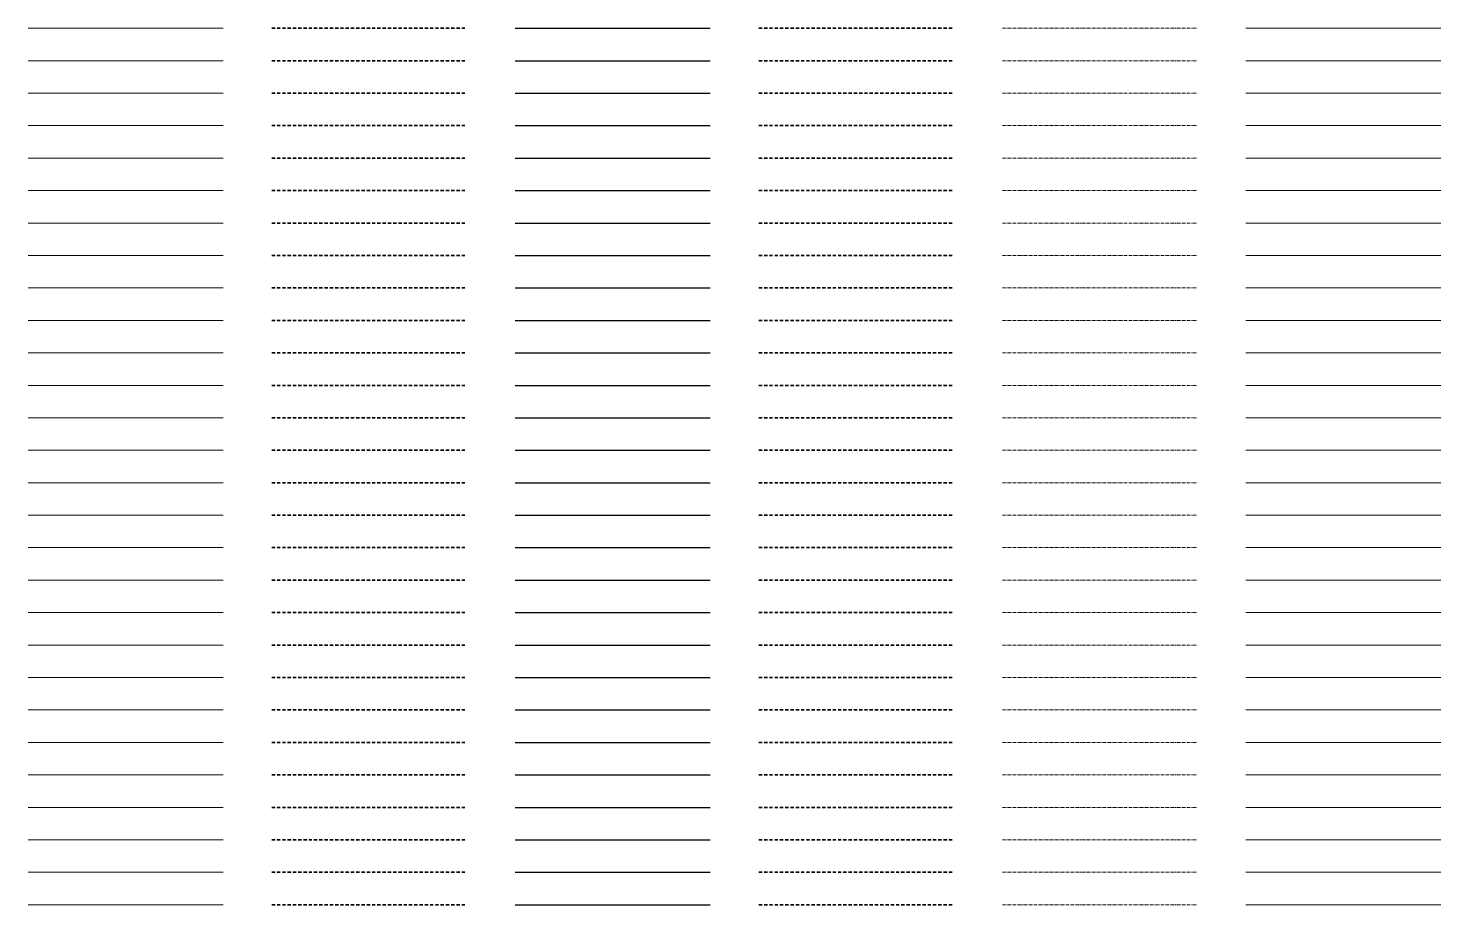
# Model space of a CAD drawing. Header units: metres. Extents: x -170 to 2070, y -13 to 17840.
# Drawn here: x 150 to 1020, y 17300 to 17840 of the extents above; entities that cross this region are included whole.
import ezdxf
from ezdxf.lldxf.tags import DXFTag

# ---------------------------------------------------------------- set-up
doc = ezdxf.new("R2010")
doc.units = ezdxf.units.M
doc.linetypes.add('KL-SO', pattern=[3.25, 2, -1.25])
doc.linetypes.add('KL-VERLATEN-SO', pattern=[3.25, 2, -0.5, 0.25, -0.5])
for name, color, linetype, lineweight in [('B-OI-KL-ET_OV_DISTRIBUTIE_230 V_4x10Cu as10-G', 14, 'Continuous', 18), ('B-OI-KL-ET_OV_DISTRIBUTIE_230 V_4x10Cu as10-RESERVE-G', 14, 'KL-RESERVE-SO', 18), ('B-OI-KL-ET_OV_DISTRIBUTIE_230 V_4x10Cu as10-VERLATEN-G', 14, 'KL-VERLATEN-SO', 18), ('B-OI-KL-ET_OV_DISTRIBUTIE_230 V_4x150Al 4x6Cu as50Cu-G', 14, 'Continuous', 18), ('B-OI-KL-ET_OV_DISTRIBUTIE_230 V_4x150Al 4x6Cu as50Cu-RESERVE-G', 14, 'KL-RESERVE-SO', 18), ('B-OI-KL-ET_OV_DISTRIBUTIE_230 V_4x150Al 4x6Cu as50Cu-VERLATEN-G', 14, 'KL-VERLATEN-SO', 18), ('B-OI-KL-ET_OV_DISTRIBUTIE_230 V_4x150Al as50Cu-G', 14, 'Continuous', 18), ('B-OI-KL-ET_OV_DISTRIBUTIE_230 V_4x150Al as50Cu-RESERVE-G', 14, 'KL-RESERVE-SO', 18), ('B-OI-KL-ET_OV_DISTRIBUTIE_230 V_4x150Al as50Cu-VERLATEN-G', 14, 'KL-VERLATEN-SO', 18), ('B-OI-KL-ET_OV_DISTRIBUTIE_230 V_4x16Cu as16-G', 14, 'Continuous', 18), ('B-OI-KL-ET_OV_DISTRIBUTIE_230 V_4x16Cu as16-RESERVE-G', 14, 'KL-RESERVE-SO', 18), ('B-OI-KL-ET_OV_DISTRIBUTIE_230 V_4x16Cu as16-VERLATEN-G', 14, 'KL-VERLATEN-SO', 18), ('B-OI-KL-ET_OV_DISTRIBUTIE_230 V_4x2.5Cu as2.5-G', 14, 'Continuous', 18), ('B-OI-KL-ET_OV_DISTRIBUTIE_230 V_4x2.5Cu as2.5-RESERVE-G', 14, 'KL-RESERVE-SO', 18), ('B-OI-KL-ET_OV_DISTRIBUTIE_230 V_4x2.5Cu as2.5-VERLATEN-G', 14, 'KL-VERLATEN-SO', 18), ('B-OI-KL-ET_OV_DISTRIBUTIE_230 V_4x50Al 4x2.5Cu as25Cu-G', 14, 'Continuous', 18), ('B-OI-KL-ET_OV_DISTRIBUTIE_230 V_4x50Al 4x2.5Cu as25Cu-RESERVE-G', 14, 'KL-RESERVE-SO', 18), ('B-OI-KL-ET_OV_DISTRIBUTIE_230 V_4x50Al 4x2.5Cu as25Cu-VERLATEN-G', 14, 'KL-VERLATEN-SO', 18), ('B-OI-KL-ET_OV_DISTRIBUTIE_230 V_4x6Cu as6-G', 14, 'Continuous', 18), ('B-OI-KL-ET_OV_DISTRIBUTIE_230 V_4x6Cu as6-RESERVE-G', 14, 'KL-RESERVE-SO', 18), ('B-OI-KL-ET_OV_DISTRIBUTIE_230 V_4x6Cu as6-VERLATEN-G', 14, 'KL-VERLATEN-SO', 18), ('B-OI-KL-ET_OV_DISTRIBUTIE_230 V_4x95Al 4x6Cu as35Cu-G', 14, 'Continuous', 18), ('B-OI-KL-ET_OV_DISTRIBUTIE_230 V_4x95Al 4x6Cu as35Cu-RESERVE-G', 14, 'KL-RESERVE-SO', 18), ('B-OI-KL-ET_OV_DISTRIBUTIE_230 V_4x95Al 4x6Cu as35Cu-VERLATEN-G', 14, 'KL-VERLATEN-SO', 18), ('B-OI-KL-ET_OV_DISTRIBUTIE_230 V_5x10Cu-G', 14, 'Continuous', 18), ('B-OI-KL-ET_OV_DISTRIBUTIE_230 V_5x10Cu-RESERVE-G', 14, 'KL-RESERVE-SO', 18), ('B-OI-KL-ET_OV_DISTRIBUTIE_230 V_5x10Cu-VERLATEN-G', 14, 'KL-VERLATEN-SO', 18), ('B-OI-KL-ET_OV_DISTRIBUTIE_230 V_5x16Cu-G', 14, 'Continuous', 18), ('B-OI-KL-ET_OV_DISTRIBUTIE_230 V_5x16Cu-RESERVE-G', 14, 'KL-RESERVE-SO', 18), ('B-OI-KL-ET_OV_DISTRIBUTIE_230 V_5x16Cu-VERLATEN-G', 14, 'KL-VERLATEN-SO', 18), ('B-OI-KL-ET_OV_DISTRIBUTIE_230 V_OVERIG-G', 14, 'Continuous', 18), ('B-OI-KL-ET_OV_DISTRIBUTIE_230 V_OVERIG-RESERVE-G', 14, 'KL-RESERVE-SO', 18), ('B-OI-KL-ET_OV_DISTRIBUTIE_230 V_OVERIG-VERLATEN-G', 14, 'KL-VERLATEN-SO', 18), ('B-OI-KL-ET_OV_DISTRIBUTIE_400 V_2x2.5Cu as2.5-G', 14, 'Continuous', 18), ('B-OI-KL-ET_OV_DISTRIBUTIE_400 V_2x2.5Cu as2.5-RESERVE-G', 14, 'KL-RESERVE-SO', 18), ('B-OI-KL-ET_OV_DISTRIBUTIE_400 V_2x2.5Cu as2.5-VERLATEN-G', 14, 'KL-VERLATEN-SO', 18), ('B-OI-KL-ET_OV_DISTRIBUTIE_400 V_3x10Cu as10-G', 14, 'Continuous', 18), ('B-OI-KL-ET_OV_DISTRIBUTIE_400 V_3x10Cu as10-RESERVE-G', 14, 'KL-RESERVE-SO', 18), ('B-OI-KL-ET_OV_DISTRIBUTIE_400 V_3x10Cu as10-VERLATEN-G', 14, 'KL-VERLATEN-SO', 18), ('B-OI-KL-ET_OV_DISTRIBUTIE_400 V_3x2.5Cu as2.5-G', 14, 'Continuous', 18), ('B-OI-KL-ET_OV_DISTRIBUTIE_400 V_3x2.5Cu as2.5-RESERVE-G', 14, 'KL-RESERVE-SO', 18), ('B-OI-KL-ET_OV_DISTRIBUTIE_400 V_3x2.5Cu as2.5-VERLATEN-G', 14, 'KL-VERLATEN-SO', 18), ('B-OI-KL-ET_OV_DISTRIBUTIE_400 V_3x6Cu as6-G', 14, 'Continuous', 18), ('B-OI-KL-ET_OV_DISTRIBUTIE_400 V_3x6Cu as6-RESERVE-G', 14, 'KL-RESERVE-SO', 18), ('B-OI-KL-ET_OV_DISTRIBUTIE_400 V_3x6Cu as6-VERLATEN-G', 14, 'KL-VERLATEN-SO', 18), ('B-OI-KL-ET_OV_DISTRIBUTIE_400 V_4x10Cu as10-G', 14, 'Continuous', 18), ('B-OI-KL-ET_OV_DISTRIBUTIE_400 V_4x10Cu as10-RESERVE-G', 14, 'KL-RESERVE-SO', 18), ('B-OI-KL-ET_OV_DISTRIBUTIE_400 V_4x10Cu as10-VERLATEN-G', 14, 'KL-VERLATEN-SO', 18), ('B-OI-KL-ET_OV_DISTRIBUTIE_400 V_4x150Al 4x6Cu as50Cu-G', 14, 'Continuous', 18), ('B-OI-KL-ET_OV_DISTRIBUTIE_400 V_4x150Al 4x6Cu as50Cu-RESERVE-G', 14, 'KL-RESERVE-SO', 18), ('B-OI-KL-ET_OV_DISTRIBUTIE_400 V_4x150Al 4x6Cu as50Cu-VERLATEN-G', 14, 'KL-VERLATEN-SO', 18), ('B-OI-KL-ET_OV_DISTRIBUTIE_400 V_4x150Al as50Cu-G', 14, 'Continuous', 18), ('B-OI-KL-ET_OV_DISTRIBUTIE_400 V_4x150Al as50Cu-RESERVE-G', 14, 'KL-RESERVE-SO', 18), ('B-OI-KL-ET_OV_DISTRIBUTIE_400 V_4x150Al as50Cu-VERLATEN-G', 14, 'KL-VERLATEN-SO', 18), ('B-OI-KL-ET_OV_DISTRIBUTIE_400 V_4x16Cu as16-G', 14, 'Continuous', 18), ('B-OI-KL-ET_OV_DISTRIBUTIE_400 V_4x16Cu as16-RESERVE-G', 14, 'KL-RESERVE-SO', 18), ('B-OI-KL-ET_OV_DISTRIBUTIE_400 V_4x16Cu as16-VERLATEN-G', 14, 'KL-VERLATEN-SO', 18), ('B-OI-KL-ET_OV_DISTRIBUTIE_400 V_4x2.5Cu as2.5-G', 14, 'Continuous', 18), ('B-OI-KL-ET_OV_DISTRIBUTIE_400 V_4x2.5Cu as2.5-RESERVE-G', 14, 'KL-RESERVE-SO', 18), ('B-OI-KL-ET_OV_DISTRIBUTIE_400 V_4x2.5Cu as2.5-VERLATEN-G', 14, 'KL-VERLATEN-SO', 18), ('B-OI-KL-ET_OV_DISTRIBUTIE_400 V_4x50Al 4x2.5Cu as25Cu-G', 14, 'Continuous', 18), ('B-OI-KL-ET_OV_DISTRIBUTIE_400 V_4x50Al 4x2.5Cu as25Cu-RESERVE-G', 14, 'KL-RESERVE-SO', 18), ('B-OI-KL-ET_OV_DISTRIBUTIE_400 V_4x50Al 4x2.5Cu as25Cu-VERLATEN-G', 14, 'KL-VERLATEN-SO', 18), ('B-OI-KL-ET_OV_DISTRIBUTIE_400 V_4x6Cu as6-G', 14, 'Continuous', 18), ('B-OI-KL-ET_OV_DISTRIBUTIE_400 V_4x6Cu as6-RESERVE-G', 14, 'KL-RESERVE-SO', 18), ('B-OI-KL-ET_OV_DISTRIBUTIE_400 V_4x6Cu as6-VERLATEN-G', 14, 'KL-VERLATEN-SO', 18), ('B-OI-KL-ET_OV_DISTRIBUTIE_400 V_4x95Al 4x6Cu as35Cu-G', 14, 'Continuous', 18), ('B-OI-KL-ET_OV_DISTRIBUTIE_400 V_4x95Al 4x6Cu as35Cu-RESERVE-G', 14, 'KL-RESERVE-SO', 18), ('B-OI-KL-ET_OV_DISTRIBUTIE_400 V_4x95Al 4x6Cu as35Cu-VERLATEN-G', 14, 'KL-VERLATEN-SO', 18), ('B-OI-KL-ET_OV_DISTRIBUTIE_400 V_5x10Cu-G', 14, 'Continuous', 18), ('B-OI-KL-ET_OV_DISTRIBUTIE_400 V_5x10Cu-RESERVE-G', 14, 'KL-RESERVE-SO', 18), ('B-OI-KL-ET_OV_DISTRIBUTIE_400 V_5x10Cu-VERLATEN-G', 14, 'KL-VERLATEN-SO', 18), ('B-OI-KL-ET_OV_DISTRIBUTIE_400 V_5x16Cu-G', 14, 'Continuous', 18), ('B-OI-KL-ET_OV_DISTRIBUTIE_400 V_5x16Cu-RESERVE-G', 14, 'KL-RESERVE-SO', 18), ('B-OI-KL-ET_OV_DISTRIBUTIE_400 V_5x16Cu-VERLATEN-G', 14, 'KL-VERLATEN-SO', 18), ('B-OI-KL-ET_OV_DISTRIBUTIE_400 V_OVERIG-G', 14, 'Continuous', 18), ('B-OI-KL-ET_OV_DISTRIBUTIE_400 V_OVERIG-RESERVE-G', 14, 'KL-RESERVE-SO', 18), ('B-OI-KL-ET_OV_DISTRIBUTIE_400 V_OVERIG-VERLATEN-G', 14, 'KL-VERLATEN-SO', 18), ('B-OI-KL-KATHODISCHE BESCHERMING_GAS_HD-G', 40, 'Continuous', 18), ('B-OI-KL-KATHODISCHE BESCHERMING_GAS_HD-RESERVE-G', 40, 'KL-RESERVE-SO', 18), ('B-OI-KL-KATHODISCHE BESCHERMING_GAS_HD-VERLATEN-G', 40, 'KL-VERLATEN-SO', 18), ('B-OI-KL-KATHODISCHE BESCHERMING_GAS_LD-G', 40, 'Continuous', 18), ('B-OI-KL-KATHODISCHE BESCHERMING_GAS_LD-RESERVE-G', 40, 'KL-RESERVE-SO', 18), ('B-OI-KL-KATHODISCHE BESCHERMING_GAS_LD-VERLATEN-G', 40, 'KL-VERLATEN-SO', 18), ('N-OI-KL-ET_OV_DISTRIBUTIE_230 V_4x10Cu as10-G', 14, 'KL-SO', 35), ('N-OI-KL-ET_OV_DISTRIBUTIE_230 V_4x150Al 4x6Cu as50Cu-G', 14, 'KL-SO', 35), ('N-OI-KL-ET_OV_DISTRIBUTIE_230 V_4x150Al as50Cu-G', 14, 'KL-SO', 35), ('N-OI-KL-ET_OV_DISTRIBUTIE_230 V_4x16Cu as16-G', 14, 'KL-SO', 35), ('N-OI-KL-ET_OV_DISTRIBUTIE_230 V_4x2.5Cu as2.5-G', 14, 'KL-SO', 35), ('N-OI-KL-ET_OV_DISTRIBUTIE_230 V_4x50Al 4x2.5Cu as25Cu-G', 14, 'KL-SO', 35), ('N-OI-KL-ET_OV_DISTRIBUTIE_230 V_4x6Cu as6-G', 14, 'KL-SO', 35), ('N-OI-KL-ET_OV_DISTRIBUTIE_230 V_4x95Al 4x6Cu as35Cu-G', 14, 'KL-SO', 35), ('N-OI-KL-ET_OV_DISTRIBUTIE_230 V_5x10Cu-G', 14, 'KL-SO', 35), ('N-OI-KL-ET_OV_DISTRIBUTIE_230 V_5x16Cu-G', 14, 'KL-SO', 35), ('N-OI-KL-ET_OV_DISTRIBUTIE_230 V_OVERIG-G', 14, 'KL-SO', 35), ('N-OI-KL-ET_OV_DISTRIBUTIE_400 V_2x2.5Cu as2.5-G', 14, 'KL-SO', 35), ('N-OI-KL-ET_OV_DISTRIBUTIE_400 V_3x10Cu as10-G', 14, 'KL-SO', 35), ('N-OI-KL-ET_OV_DISTRIBUTIE_400 V_3x2.5Cu as2.5-G', 14, 'KL-SO', 35), ('N-OI-KL-ET_OV_DISTRIBUTIE_400 V_3x6Cu as6-G', 14, 'KL-SO', 35), ('N-OI-KL-ET_OV_DISTRIBUTIE_400 V_4x10Cu as10-G', 14, 'KL-SO', 35), ('N-OI-KL-ET_OV_DISTRIBUTIE_400 V_4x150Al 4x6Cu as50Cu-G', 14, 'KL-SO', 35), ('N-OI-KL-ET_OV_DISTRIBUTIE_400 V_4x150Al as50Cu-G', 14, 'KL-SO', 35), ('N-OI-KL-ET_OV_DISTRIBUTIE_400 V_4x16Cu as16-G', 14, 'KL-SO', 35), ('N-OI-KL-ET_OV_DISTRIBUTIE_400 V_4x2.5Cu as2.5-G', 14, 'KL-SO', 35), ('N-OI-KL-ET_OV_DISTRIBUTIE_400 V_4x50Al 4x2.5Cu as25Cu-G', 14, 'KL-SO', 35), ('N-OI-KL-ET_OV_DISTRIBUTIE_400 V_4x6Cu as6-G', 14, 'KL-SO', 35), ('N-OI-KL-ET_OV_DISTRIBUTIE_400 V_4x95Al 4x6Cu as35Cu-G', 14, 'KL-SO', 35), ('N-OI-KL-ET_OV_DISTRIBUTIE_400 V_5x10Cu-G', 14, 'KL-SO', 35), ('N-OI-KL-ET_OV_DISTRIBUTIE_400 V_5x16Cu-G', 14, 'KL-SO', 35), ('N-OI-KL-ET_OV_DISTRIBUTIE_400 V_OVERIG-G', 14, 'KL-SO', 35), ('N-OI-KL-KATHODISCHE BESCHERMING_GAS_HD-G', 40, 'KL-SO', 35), ('N-OI-KL-KATHODISCHE BESCHERMING_GAS_LD-G', 40, 'KL-SO', 35), ('R-OI-KL-ET_OV_DISTRIBUTIE_230 V_4x10Cu as10-G', 14, 'KL-SO', 35), ('R-OI-KL-ET_OV_DISTRIBUTIE_230 V_4x150Al 4x6Cu as50Cu-G', 14, 'KL-SO', 35), ('R-OI-KL-ET_OV_DISTRIBUTIE_230 V_4x150Al as50Cu-G', 14, 'KL-SO', 35), ('R-OI-KL-ET_OV_DISTRIBUTIE_230 V_4x16Cu as16-G', 14, 'KL-SO', 35), ('R-OI-KL-ET_OV_DISTRIBUTIE_230 V_4x2.5Cu as2.5-G', 14, 'KL-SO', 35), ('R-OI-KL-ET_OV_DISTRIBUTIE_230 V_4x50Al 4x2.5Cu as25Cu-G', 14, 'KL-SO', 35), ('R-OI-KL-ET_OV_DISTRIBUTIE_230 V_4x6Cu as6-G', 14, 'KL-SO', 35), ('R-OI-KL-ET_OV_DISTRIBUTIE_230 V_4x95Al 4x6Cu as35Cu-G', 14, 'KL-SO', 35), ('R-OI-KL-ET_OV_DISTRIBUTIE_230 V_5x10Cu-G', 14, 'KL-SO', 35), ('R-OI-KL-ET_OV_DISTRIBUTIE_230 V_5x16Cu-G', 14, 'KL-SO', 35), ('R-OI-KL-ET_OV_DISTRIBUTIE_230 V_OVERIG-G', 14, 'KL-SO', 35), ('R-OI-KL-ET_OV_DISTRIBUTIE_400 V_2x2.5Cu as2.5-G', 14, 'KL-SO', 35), ('R-OI-KL-ET_OV_DISTRIBUTIE_400 V_3x10Cu as10-G', 14, 'KL-SO', 35), ('R-OI-KL-ET_OV_DISTRIBUTIE_400 V_3x2.5Cu as2.5-G', 14, 'KL-SO', 35), ('R-OI-KL-ET_OV_DISTRIBUTIE_400 V_3x6Cu as6-G', 14, 'KL-SO', 35), ('R-OI-KL-ET_OV_DISTRIBUTIE_400 V_4x10Cu as10-G', 14, 'KL-SO', 35), ('R-OI-KL-ET_OV_DISTRIBUTIE_400 V_4x150Al 4x6Cu as50Cu-G', 14, 'KL-SO', 35), ('R-OI-KL-ET_OV_DISTRIBUTIE_400 V_4x150Al as50Cu-G', 14, 'KL-SO', 35), ('R-OI-KL-ET_OV_DISTRIBUTIE_400 V_4x16Cu as16-G', 14, 'KL-SO', 35), ('R-OI-KL-ET_OV_DISTRIBUTIE_400 V_4x2.5Cu as2.5-G', 14, 'KL-SO', 35), ('R-OI-KL-ET_OV_DISTRIBUTIE_400 V_4x50Al 4x2.5Cu as25Cu-G', 14, 'KL-SO', 35), ('R-OI-KL-ET_OV_DISTRIBUTIE_400 V_4x6Cu as6-G', 14, 'KL-SO', 35), ('R-OI-KL-ET_OV_DISTRIBUTIE_400 V_4x95Al 4x6Cu as35Cu-G', 14, 'KL-SO', 35), ('R-OI-KL-ET_OV_DISTRIBUTIE_400 V_5x10Cu-G', 14, 'KL-SO', 35), ('R-OI-KL-ET_OV_DISTRIBUTIE_400 V_5x16Cu-G', 14, 'KL-SO', 35), ('R-OI-KL-ET_OV_DISTRIBUTIE_400 V_OVERIG-G', 14, 'KL-SO', 35), ('R-OI-KL-KATHODISCHE BESCHERMING_GAS_HD-G', 40, 'KL-SO', 35), ('R-OI-KL-KATHODISCHE BESCHERMING_GAS_LD-G', 40, 'KL-SO', 35), ('V-OI-KL-ET_OV_DISTRIBUTIE_230 V_4x10Cu as10-G', 14, 'V-KL-SO', 25), ('V-OI-KL-ET_OV_DISTRIBUTIE_230 V_4x150Al 4x6Cu as50Cu-G', 14, 'V-KL-SO', 25), ('V-OI-KL-ET_OV_DISTRIBUTIE_230 V_4x150Al as50Cu-G', 14, 'V-KL-SO', 25), ('V-OI-KL-ET_OV_DISTRIBUTIE_230 V_4x16Cu as16-G', 14, 'V-KL-SO', 25), ('V-OI-KL-ET_OV_DISTRIBUTIE_230 V_4x2.5Cu as2.5-G', 14, 'V-KL-SO', 25), ('V-OI-KL-ET_OV_DISTRIBUTIE_230 V_4x50Al 4x2.5Cu as25Cu-G', 14, 'V-KL-SO', 25), ('V-OI-KL-ET_OV_DISTRIBUTIE_230 V_4x6Cu as6-G', 14, 'V-KL-SO', 25), ('V-OI-KL-ET_OV_DISTRIBUTIE_230 V_4x95Al 4x6Cu as35Cu-G', 14, 'V-KL-SO', 25), ('V-OI-KL-ET_OV_DISTRIBUTIE_230 V_5x10Cu-G', 14, 'V-KL-SO', 25), ('V-OI-KL-ET_OV_DISTRIBUTIE_230 V_5x16Cu-G', 14, 'V-KL-SO', 25), ('V-OI-KL-ET_OV_DISTRIBUTIE_230 V_OVERIG-G', 14, 'V-KL-SO', 25), ('V-OI-KL-ET_OV_DISTRIBUTIE_400 V_2x2.5Cu as2.5-G', 14, 'V-KL-SO', 25), ('V-OI-KL-ET_OV_DISTRIBUTIE_400 V_3x10Cu as10-G', 14, 'V-KL-SO', 25), ('V-OI-KL-ET_OV_DISTRIBUTIE_400 V_3x2.5Cu as2.5-G', 14, 'V-KL-SO', 25), ('V-OI-KL-ET_OV_DISTRIBUTIE_400 V_3x6Cu as6-G', 14, 'V-KL-SO', 25), ('V-OI-KL-ET_OV_DISTRIBUTIE_400 V_4x10Cu as10-G', 14, 'V-KL-SO', 25), ('V-OI-KL-ET_OV_DISTRIBUTIE_400 V_4x150Al 4x6Cu as50Cu-G', 14, 'V-KL-SO', 25), ('V-OI-KL-ET_OV_DISTRIBUTIE_400 V_4x150Al as50Cu-G', 14, 'V-KL-SO', 25), ('V-OI-KL-ET_OV_DISTRIBUTIE_400 V_4x16Cu as16-G', 14, 'V-KL-SO', 25), ('V-OI-KL-ET_OV_DISTRIBUTIE_400 V_4x2.5Cu as2.5-G', 14, 'V-KL-SO', 25), ('V-OI-KL-ET_OV_DISTRIBUTIE_400 V_4x50Al 4x2.5Cu as25Cu-G', 14, 'V-KL-SO', 25), ('V-OI-KL-ET_OV_DISTRIBUTIE_400 V_4x6Cu as6-G', 14, 'V-KL-SO', 25), ('V-OI-KL-ET_OV_DISTRIBUTIE_400 V_4x95Al 4x6Cu as35Cu-G', 14, 'V-KL-SO', 25), ('V-OI-KL-ET_OV_DISTRIBUTIE_400 V_5x10Cu-G', 14, 'V-KL-SO', 25), ('V-OI-KL-ET_OV_DISTRIBUTIE_400 V_5x16Cu-G', 14, 'V-KL-SO', 25), ('V-OI-KL-ET_OV_DISTRIBUTIE_400 V_OVERIG-G', 14, 'V-KL-SO', 25), ('V-OI-KL-KATHODISCHE BESCHERMING_GAS_HD-G', 40, 'V-KL-SO', 25), ('V-OI-KL-KATHODISCHE BESCHERMING_GAS_LD-G', 40, 'V-KL-SO', 25)]:
    doc.layers.add(name, color=color, linetype=linetype, lineweight=lineweight)
tags = doc.linetypes.add('KL-RESERVE-SO', pattern='A,7,-2,["RS",Standard,S=1,R=0,X=-1,Y=-0.5],-1.5', length=10.5).pattern_tags.tags
tags[6] = DXFTag(74, 10)
doc.linetypes.add('V-KL-SO', pattern='A,2,[24,nlcs.shx,S=0.75,R=0,X=0,Y=0],2', length=4)

msp = doc.modelspace()

# ---------------------------------------------------------------- linework, layer by layer
at = {"layer": 'B-OI-KL-ET_OV_DISTRIBUTIE_230 V_4x10Cu as10-G'}
msp.add_line((150, 17300), (270, 17300), dxfattribs=at)
at = {"layer": 'B-OI-KL-ET_OV_DISTRIBUTIE_230 V_4x10Cu as10-RESERVE-G'}
msp.add_line((900, 17300), (1020, 17300), dxfattribs=at)
at = {"layer": 'B-OI-KL-ET_OV_DISTRIBUTIE_230 V_4x10Cu as10-VERLATEN-G'}
msp.add_line((750, 17300), (870, 17300), dxfattribs=at)
at = {"layer": 'B-OI-KL-ET_OV_DISTRIBUTIE_230 V_4x150Al 4x6Cu as50Cu-G'}
msp.add_line((150, 17320), (270, 17320), dxfattribs=at)
at = {"layer": 'B-OI-KL-ET_OV_DISTRIBUTIE_230 V_4x150Al 4x6Cu as50Cu-RESERVE-G'}
msp.add_line((900, 17320), (1020, 17320), dxfattribs=at)
at = {"layer": 'B-OI-KL-ET_OV_DISTRIBUTIE_230 V_4x150Al 4x6Cu as50Cu-VERLATEN-G'}
msp.add_line((750, 17320), (870, 17320), dxfattribs=at)
at = {"layer": 'B-OI-KL-ET_OV_DISTRIBUTIE_230 V_4x150Al as50Cu-G'}
msp.add_line((150, 17340), (270, 17340), dxfattribs=at)
at = {"layer": 'B-OI-KL-ET_OV_DISTRIBUTIE_230 V_4x150Al as50Cu-RESERVE-G'}
msp.add_line((900, 17340), (1020, 17340), dxfattribs=at)
at = {"layer": 'B-OI-KL-ET_OV_DISTRIBUTIE_230 V_4x150Al as50Cu-VERLATEN-G'}
msp.add_line((750, 17340), (870, 17340), dxfattribs=at)
at = {"layer": 'B-OI-KL-ET_OV_DISTRIBUTIE_230 V_4x16Cu as16-G'}
msp.add_line((150, 17360), (270, 17360), dxfattribs=at)
at = {"layer": 'B-OI-KL-ET_OV_DISTRIBUTIE_230 V_4x16Cu as16-RESERVE-G'}
msp.add_line((900, 17360), (1020, 17360), dxfattribs=at)
at = {"layer": 'B-OI-KL-ET_OV_DISTRIBUTIE_230 V_4x16Cu as16-VERLATEN-G'}
msp.add_line((750, 17360), (870, 17360), dxfattribs=at)
at = {"layer": 'B-OI-KL-ET_OV_DISTRIBUTIE_230 V_4x2.5Cu as2.5-G'}
msp.add_line((150, 17380), (270, 17380), dxfattribs=at)
at = {"layer": 'B-OI-KL-ET_OV_DISTRIBUTIE_230 V_4x2.5Cu as2.5-RESERVE-G'}
msp.add_line((900, 17380), (1020, 17380), dxfattribs=at)
at = {"layer": 'B-OI-KL-ET_OV_DISTRIBUTIE_230 V_4x2.5Cu as2.5-VERLATEN-G'}
msp.add_line((750, 17380), (870, 17380), dxfattribs=at)
at = {"layer": 'B-OI-KL-ET_OV_DISTRIBUTIE_230 V_4x50Al 4x2.5Cu as25Cu-G'}
msp.add_line((150, 17400), (270, 17400), dxfattribs=at)
at = {"layer": 'B-OI-KL-ET_OV_DISTRIBUTIE_230 V_4x50Al 4x2.5Cu as25Cu-RESERVE-G'}
msp.add_line((900, 17400), (1020, 17400), dxfattribs=at)
at = {"layer": 'B-OI-KL-ET_OV_DISTRIBUTIE_230 V_4x50Al 4x2.5Cu as25Cu-VERLATEN-G'}
msp.add_line((750, 17400), (870, 17400), dxfattribs=at)
at = {"layer": 'B-OI-KL-ET_OV_DISTRIBUTIE_230 V_4x6Cu as6-G'}
msp.add_line((150, 17420), (270, 17420), dxfattribs=at)
at = {"layer": 'B-OI-KL-ET_OV_DISTRIBUTIE_230 V_4x6Cu as6-RESERVE-G'}
msp.add_line((900, 17420), (1020, 17420), dxfattribs=at)
at = {"layer": 'B-OI-KL-ET_OV_DISTRIBUTIE_230 V_4x6Cu as6-VERLATEN-G'}
msp.add_line((750, 17420), (870, 17420), dxfattribs=at)
at = {"layer": 'B-OI-KL-ET_OV_DISTRIBUTIE_230 V_4x95Al 4x6Cu as35Cu-G'}
msp.add_line((150, 17440), (270, 17440), dxfattribs=at)
at = {"layer": 'B-OI-KL-ET_OV_DISTRIBUTIE_230 V_4x95Al 4x6Cu as35Cu-RESERVE-G'}
msp.add_line((900, 17440), (1020, 17440), dxfattribs=at)
at = {"layer": 'B-OI-KL-ET_OV_DISTRIBUTIE_230 V_4x95Al 4x6Cu as35Cu-VERLATEN-G'}
msp.add_line((750, 17440), (870, 17440), dxfattribs=at)
at = {"layer": 'B-OI-KL-ET_OV_DISTRIBUTIE_230 V_5x10Cu-G'}
msp.add_line((150, 17460), (270, 17460), dxfattribs=at)
at = {"layer": 'B-OI-KL-ET_OV_DISTRIBUTIE_230 V_5x10Cu-RESERVE-G'}
msp.add_line((900, 17460), (1020, 17460), dxfattribs=at)
at = {"layer": 'B-OI-KL-ET_OV_DISTRIBUTIE_230 V_5x10Cu-VERLATEN-G'}
msp.add_line((750, 17460), (870, 17460), dxfattribs=at)
at = {"layer": 'B-OI-KL-ET_OV_DISTRIBUTIE_230 V_5x16Cu-G'}
msp.add_line((150, 17480), (270, 17480), dxfattribs=at)
at = {"layer": 'B-OI-KL-ET_OV_DISTRIBUTIE_230 V_5x16Cu-RESERVE-G'}
msp.add_line((900, 17480), (1020, 17480), dxfattribs=at)
at = {"layer": 'B-OI-KL-ET_OV_DISTRIBUTIE_230 V_5x16Cu-VERLATEN-G'}
msp.add_line((750, 17480), (870, 17480), dxfattribs=at)
at = {"layer": 'B-OI-KL-ET_OV_DISTRIBUTIE_230 V_OVERIG-G'}
msp.add_line((150, 17500), (270, 17500), dxfattribs=at)
at = {"layer": 'B-OI-KL-ET_OV_DISTRIBUTIE_230 V_OVERIG-RESERVE-G'}
msp.add_line((900, 17500), (1020, 17500), dxfattribs=at)
at = {"layer": 'B-OI-KL-ET_OV_DISTRIBUTIE_230 V_OVERIG-VERLATEN-G'}
msp.add_line((750, 17500), (870, 17500), dxfattribs=at)
at = {"layer": 'B-OI-KL-ET_OV_DISTRIBUTIE_400 V_2x2.5Cu as2.5-G'}
msp.add_line((150, 17520), (270, 17520), dxfattribs=at)
at = {"layer": 'B-OI-KL-ET_OV_DISTRIBUTIE_400 V_2x2.5Cu as2.5-RESERVE-G'}
msp.add_line((900, 17520), (1020, 17520), dxfattribs=at)
at = {"layer": 'B-OI-KL-ET_OV_DISTRIBUTIE_400 V_2x2.5Cu as2.5-VERLATEN-G'}
msp.add_line((750, 17520), (870, 17520), dxfattribs=at)
at = {"layer": 'B-OI-KL-ET_OV_DISTRIBUTIE_400 V_3x10Cu as10-G'}
msp.add_line((150, 17540), (270, 17540), dxfattribs=at)
at = {"layer": 'B-OI-KL-ET_OV_DISTRIBUTIE_400 V_3x10Cu as10-RESERVE-G'}
msp.add_line((900, 17540), (1020, 17540), dxfattribs=at)
at = {"layer": 'B-OI-KL-ET_OV_DISTRIBUTIE_400 V_3x10Cu as10-VERLATEN-G'}
msp.add_line((750, 17540), (870, 17540), dxfattribs=at)
at = {"layer": 'B-OI-KL-ET_OV_DISTRIBUTIE_400 V_3x2.5Cu as2.5-G'}
msp.add_line((150, 17560), (270, 17560), dxfattribs=at)
at = {"layer": 'B-OI-KL-ET_OV_DISTRIBUTIE_400 V_3x2.5Cu as2.5-RESERVE-G'}
msp.add_line((900, 17560), (1020, 17560), dxfattribs=at)
at = {"layer": 'B-OI-KL-ET_OV_DISTRIBUTIE_400 V_3x2.5Cu as2.5-VERLATEN-G'}
msp.add_line((750, 17560), (870, 17560), dxfattribs=at)
at = {"layer": 'B-OI-KL-ET_OV_DISTRIBUTIE_400 V_3x6Cu as6-G'}
msp.add_line((150, 17580), (270, 17580), dxfattribs=at)
at = {"layer": 'B-OI-KL-ET_OV_DISTRIBUTIE_400 V_3x6Cu as6-RESERVE-G'}
msp.add_line((900, 17580), (1020, 17580), dxfattribs=at)
at = {"layer": 'B-OI-KL-ET_OV_DISTRIBUTIE_400 V_3x6Cu as6-VERLATEN-G'}
msp.add_line((750, 17580), (870, 17580), dxfattribs=at)
at = {"layer": 'B-OI-KL-ET_OV_DISTRIBUTIE_400 V_4x10Cu as10-G'}
msp.add_line((150, 17600), (270, 17600), dxfattribs=at)
at = {"layer": 'B-OI-KL-ET_OV_DISTRIBUTIE_400 V_4x10Cu as10-RESERVE-G'}
msp.add_line((900, 17600), (1020, 17600), dxfattribs=at)
at = {"layer": 'B-OI-KL-ET_OV_DISTRIBUTIE_400 V_4x10Cu as10-VERLATEN-G'}
msp.add_line((750, 17600), (870, 17600), dxfattribs=at)
at = {"layer": 'B-OI-KL-ET_OV_DISTRIBUTIE_400 V_4x150Al 4x6Cu as50Cu-G'}
msp.add_line((150, 17620), (270, 17620), dxfattribs=at)
at = {"layer": 'B-OI-KL-ET_OV_DISTRIBUTIE_400 V_4x150Al 4x6Cu as50Cu-RESERVE-G'}
msp.add_line((900, 17620), (1020, 17620), dxfattribs=at)
at = {"layer": 'B-OI-KL-ET_OV_DISTRIBUTIE_400 V_4x150Al 4x6Cu as50Cu-VERLATEN-G'}
msp.add_line((750, 17620), (870, 17620), dxfattribs=at)
at = {"layer": 'B-OI-KL-ET_OV_DISTRIBUTIE_400 V_4x150Al as50Cu-G'}
msp.add_line((150, 17640), (270, 17640), dxfattribs=at)
at = {"layer": 'B-OI-KL-ET_OV_DISTRIBUTIE_400 V_4x150Al as50Cu-RESERVE-G'}
msp.add_line((900, 17640), (1020, 17640), dxfattribs=at)
at = {"layer": 'B-OI-KL-ET_OV_DISTRIBUTIE_400 V_4x150Al as50Cu-VERLATEN-G'}
msp.add_line((750, 17640), (870, 17640), dxfattribs=at)
at = {"layer": 'B-OI-KL-ET_OV_DISTRIBUTIE_400 V_4x16Cu as16-G'}
msp.add_line((150, 17660), (270, 17660), dxfattribs=at)
at = {"layer": 'B-OI-KL-ET_OV_DISTRIBUTIE_400 V_4x16Cu as16-RESERVE-G'}
msp.add_line((900, 17660), (1020, 17660), dxfattribs=at)
at = {"layer": 'B-OI-KL-ET_OV_DISTRIBUTIE_400 V_4x16Cu as16-VERLATEN-G'}
msp.add_line((750, 17660), (870, 17660), dxfattribs=at)
at = {"layer": 'B-OI-KL-ET_OV_DISTRIBUTIE_400 V_4x2.5Cu as2.5-G'}
msp.add_line((150, 17680), (270, 17680), dxfattribs=at)
at = {"layer": 'B-OI-KL-ET_OV_DISTRIBUTIE_400 V_4x2.5Cu as2.5-RESERVE-G'}
msp.add_line((900, 17680), (1020, 17680), dxfattribs=at)
at = {"layer": 'B-OI-KL-ET_OV_DISTRIBUTIE_400 V_4x2.5Cu as2.5-VERLATEN-G'}
msp.add_line((750, 17680), (870, 17680), dxfattribs=at)
at = {"layer": 'B-OI-KL-ET_OV_DISTRIBUTIE_400 V_4x50Al 4x2.5Cu as25Cu-G'}
msp.add_line((150, 17700), (270, 17700), dxfattribs=at)
at = {"layer": 'B-OI-KL-ET_OV_DISTRIBUTIE_400 V_4x50Al 4x2.5Cu as25Cu-RESERVE-G'}
msp.add_line((900, 17700), (1020, 17700), dxfattribs=at)
at = {"layer": 'B-OI-KL-ET_OV_DISTRIBUTIE_400 V_4x50Al 4x2.5Cu as25Cu-VERLATEN-G'}
msp.add_line((750, 17700), (870, 17700), dxfattribs=at)
at = {"layer": 'B-OI-KL-ET_OV_DISTRIBUTIE_400 V_4x6Cu as6-G'}
msp.add_line((150, 17720), (270, 17720), dxfattribs=at)
at = {"layer": 'B-OI-KL-ET_OV_DISTRIBUTIE_400 V_4x6Cu as6-RESERVE-G'}
msp.add_line((900, 17720), (1020, 17720), dxfattribs=at)
at = {"layer": 'B-OI-KL-ET_OV_DISTRIBUTIE_400 V_4x6Cu as6-VERLATEN-G'}
msp.add_line((750, 17720), (870, 17720), dxfattribs=at)
at = {"layer": 'B-OI-KL-ET_OV_DISTRIBUTIE_400 V_4x95Al 4x6Cu as35Cu-G'}
msp.add_line((150, 17740), (270, 17740), dxfattribs=at)
at = {"layer": 'B-OI-KL-ET_OV_DISTRIBUTIE_400 V_4x95Al 4x6Cu as35Cu-RESERVE-G'}
msp.add_line((900, 17740), (1020, 17740), dxfattribs=at)
at = {"layer": 'B-OI-KL-ET_OV_DISTRIBUTIE_400 V_4x95Al 4x6Cu as35Cu-VERLATEN-G'}
msp.add_line((750, 17740), (870, 17740), dxfattribs=at)
at = {"layer": 'B-OI-KL-ET_OV_DISTRIBUTIE_400 V_5x10Cu-G'}
msp.add_line((150, 17760), (270, 17760), dxfattribs=at)
at = {"layer": 'B-OI-KL-ET_OV_DISTRIBUTIE_400 V_5x10Cu-RESERVE-G'}
msp.add_line((900, 17760), (1020, 17760), dxfattribs=at)
at = {"layer": 'B-OI-KL-ET_OV_DISTRIBUTIE_400 V_5x10Cu-VERLATEN-G'}
msp.add_line((750, 17760), (870, 17760), dxfattribs=at)
at = {"layer": 'B-OI-KL-ET_OV_DISTRIBUTIE_400 V_5x16Cu-G'}
msp.add_line((150, 17780), (270, 17780), dxfattribs=at)
at = {"layer": 'B-OI-KL-ET_OV_DISTRIBUTIE_400 V_5x16Cu-RESERVE-G'}
msp.add_line((900, 17780), (1020, 17780), dxfattribs=at)
at = {"layer": 'B-OI-KL-ET_OV_DISTRIBUTIE_400 V_5x16Cu-VERLATEN-G'}
msp.add_line((750, 17780), (870, 17780), dxfattribs=at)
at = {"layer": 'B-OI-KL-ET_OV_DISTRIBUTIE_400 V_OVERIG-G'}
msp.add_line((150, 17800), (270, 17800), dxfattribs=at)
at = {"layer": 'B-OI-KL-ET_OV_DISTRIBUTIE_400 V_OVERIG-RESERVE-G'}
msp.add_line((900, 17800), (1020, 17800), dxfattribs=at)
at = {"layer": 'B-OI-KL-ET_OV_DISTRIBUTIE_400 V_OVERIG-VERLATEN-G'}
msp.add_line((750, 17800), (870, 17800), dxfattribs=at)
at = {"layer": 'B-OI-KL-KATHODISCHE BESCHERMING_GAS_HD-G'}
msp.add_line((150, 17820), (270, 17820), dxfattribs=at)
at = {"layer": 'B-OI-KL-KATHODISCHE BESCHERMING_GAS_HD-RESERVE-G'}
msp.add_line((900, 17820), (1020, 17820), dxfattribs=at)
at = {"layer": 'B-OI-KL-KATHODISCHE BESCHERMING_GAS_HD-VERLATEN-G'}
msp.add_line((750, 17820), (870, 17820), dxfattribs=at)
at = {"layer": 'B-OI-KL-KATHODISCHE BESCHERMING_GAS_LD-G'}
msp.add_line((150, 17840), (270, 17840), dxfattribs=at)
at = {"layer": 'B-OI-KL-KATHODISCHE BESCHERMING_GAS_LD-RESERVE-G'}
msp.add_line((900, 17840), (1020, 17840), dxfattribs=at)
at = {"layer": 'B-OI-KL-KATHODISCHE BESCHERMING_GAS_LD-VERLATEN-G'}
msp.add_line((750, 17840), (870, 17840), dxfattribs=at)
at = {"layer": 'N-OI-KL-ET_OV_DISTRIBUTIE_230 V_4x10Cu as10-G'}
msp.add_line((300, 17300), (420, 17300), dxfattribs=at)
at = {"layer": 'N-OI-KL-ET_OV_DISTRIBUTIE_230 V_4x150Al 4x6Cu as50Cu-G'}
msp.add_line((300, 17320), (420, 17320), dxfattribs=at)
at = {"layer": 'N-OI-KL-ET_OV_DISTRIBUTIE_230 V_4x150Al as50Cu-G'}
msp.add_line((300, 17340), (420, 17340), dxfattribs=at)
at = {"layer": 'N-OI-KL-ET_OV_DISTRIBUTIE_230 V_4x16Cu as16-G'}
msp.add_line((300, 17360), (420, 17360), dxfattribs=at)
at = {"layer": 'N-OI-KL-ET_OV_DISTRIBUTIE_230 V_4x2.5Cu as2.5-G'}
msp.add_line((300, 17380), (420, 17380), dxfattribs=at)
at = {"layer": 'N-OI-KL-ET_OV_DISTRIBUTIE_230 V_4x50Al 4x2.5Cu as25Cu-G'}
msp.add_line((300, 17400), (420, 17400), dxfattribs=at)
at = {"layer": 'N-OI-KL-ET_OV_DISTRIBUTIE_230 V_4x6Cu as6-G'}
msp.add_line((300, 17420), (420, 17420), dxfattribs=at)
at = {"layer": 'N-OI-KL-ET_OV_DISTRIBUTIE_230 V_4x95Al 4x6Cu as35Cu-G'}
msp.add_line((300, 17440), (420, 17440), dxfattribs=at)
at = {"layer": 'N-OI-KL-ET_OV_DISTRIBUTIE_230 V_5x10Cu-G'}
msp.add_line((300, 17460), (420, 17460), dxfattribs=at)
at = {"layer": 'N-OI-KL-ET_OV_DISTRIBUTIE_230 V_5x16Cu-G'}
msp.add_line((300, 17480), (420, 17480), dxfattribs=at)
at = {"layer": 'N-OI-KL-ET_OV_DISTRIBUTIE_230 V_OVERIG-G'}
msp.add_line((300, 17500), (420, 17500), dxfattribs=at)
at = {"layer": 'N-OI-KL-ET_OV_DISTRIBUTIE_400 V_2x2.5Cu as2.5-G'}
msp.add_line((300, 17520), (420, 17520), dxfattribs=at)
at = {"layer": 'N-OI-KL-ET_OV_DISTRIBUTIE_400 V_3x10Cu as10-G'}
msp.add_line((300, 17540), (420, 17540), dxfattribs=at)
at = {"layer": 'N-OI-KL-ET_OV_DISTRIBUTIE_400 V_3x2.5Cu as2.5-G'}
msp.add_line((300, 17560), (420, 17560), dxfattribs=at)
at = {"layer": 'N-OI-KL-ET_OV_DISTRIBUTIE_400 V_3x6Cu as6-G'}
msp.add_line((300, 17580), (420, 17580), dxfattribs=at)
at = {"layer": 'N-OI-KL-ET_OV_DISTRIBUTIE_400 V_4x10Cu as10-G'}
msp.add_line((300, 17600), (420, 17600), dxfattribs=at)
at = {"layer": 'N-OI-KL-ET_OV_DISTRIBUTIE_400 V_4x150Al 4x6Cu as50Cu-G'}
msp.add_line((300, 17620), (420, 17620), dxfattribs=at)
at = {"layer": 'N-OI-KL-ET_OV_DISTRIBUTIE_400 V_4x150Al as50Cu-G'}
msp.add_line((300, 17640), (420, 17640), dxfattribs=at)
at = {"layer": 'N-OI-KL-ET_OV_DISTRIBUTIE_400 V_4x16Cu as16-G'}
msp.add_line((300, 17660), (420, 17660), dxfattribs=at)
at = {"layer": 'N-OI-KL-ET_OV_DISTRIBUTIE_400 V_4x2.5Cu as2.5-G'}
msp.add_line((300, 17680), (420, 17680), dxfattribs=at)
at = {"layer": 'N-OI-KL-ET_OV_DISTRIBUTIE_400 V_4x50Al 4x2.5Cu as25Cu-G'}
msp.add_line((300, 17700), (420, 17700), dxfattribs=at)
at = {"layer": 'N-OI-KL-ET_OV_DISTRIBUTIE_400 V_4x6Cu as6-G'}
msp.add_line((300, 17720), (420, 17720), dxfattribs=at)
at = {"layer": 'N-OI-KL-ET_OV_DISTRIBUTIE_400 V_4x95Al 4x6Cu as35Cu-G'}
msp.add_line((300, 17740), (420, 17740), dxfattribs=at)
at = {"layer": 'N-OI-KL-ET_OV_DISTRIBUTIE_400 V_5x10Cu-G'}
msp.add_line((300, 17760), (420, 17760), dxfattribs=at)
at = {"layer": 'N-OI-KL-ET_OV_DISTRIBUTIE_400 V_5x16Cu-G'}
msp.add_line((300, 17780), (420, 17780), dxfattribs=at)
at = {"layer": 'N-OI-KL-ET_OV_DISTRIBUTIE_400 V_OVERIG-G'}
msp.add_line((300, 17800), (420, 17800), dxfattribs=at)
at = {"layer": 'N-OI-KL-KATHODISCHE BESCHERMING_GAS_HD-G'}
msp.add_line((300, 17820), (420, 17820), dxfattribs=at)
at = {"layer": 'N-OI-KL-KATHODISCHE BESCHERMING_GAS_LD-G'}
msp.add_line((300, 17840), (420, 17840), dxfattribs=at)
at = {"layer": 'R-OI-KL-ET_OV_DISTRIBUTIE_230 V_4x10Cu as10-G'}
msp.add_line((600, 17300), (720, 17300), dxfattribs=at)
at = {"layer": 'R-OI-KL-ET_OV_DISTRIBUTIE_230 V_4x150Al 4x6Cu as50Cu-G'}
msp.add_line((600, 17320), (720, 17320), dxfattribs=at)
at = {"layer": 'R-OI-KL-ET_OV_DISTRIBUTIE_230 V_4x150Al as50Cu-G'}
msp.add_line((600, 17340), (720, 17340), dxfattribs=at)
at = {"layer": 'R-OI-KL-ET_OV_DISTRIBUTIE_230 V_4x16Cu as16-G'}
msp.add_line((600, 17360), (720, 17360), dxfattribs=at)
at = {"layer": 'R-OI-KL-ET_OV_DISTRIBUTIE_230 V_4x2.5Cu as2.5-G'}
msp.add_line((600, 17380), (720, 17380), dxfattribs=at)
at = {"layer": 'R-OI-KL-ET_OV_DISTRIBUTIE_230 V_4x50Al 4x2.5Cu as25Cu-G'}
msp.add_line((600, 17400), (720, 17400), dxfattribs=at)
at = {"layer": 'R-OI-KL-ET_OV_DISTRIBUTIE_230 V_4x6Cu as6-G'}
msp.add_line((600, 17420), (720, 17420), dxfattribs=at)
at = {"layer": 'R-OI-KL-ET_OV_DISTRIBUTIE_230 V_4x95Al 4x6Cu as35Cu-G'}
msp.add_line((600, 17440), (720, 17440), dxfattribs=at)
at = {"layer": 'R-OI-KL-ET_OV_DISTRIBUTIE_230 V_5x10Cu-G'}
msp.add_line((600, 17460), (720, 17460), dxfattribs=at)
at = {"layer": 'R-OI-KL-ET_OV_DISTRIBUTIE_230 V_5x16Cu-G'}
msp.add_line((600, 17480), (720, 17480), dxfattribs=at)
at = {"layer": 'R-OI-KL-ET_OV_DISTRIBUTIE_230 V_OVERIG-G'}
msp.add_line((600, 17500), (720, 17500), dxfattribs=at)
at = {"layer": 'R-OI-KL-ET_OV_DISTRIBUTIE_400 V_2x2.5Cu as2.5-G'}
msp.add_line((600, 17520), (720, 17520), dxfattribs=at)
at = {"layer": 'R-OI-KL-ET_OV_DISTRIBUTIE_400 V_3x10Cu as10-G'}
msp.add_line((600, 17540), (720, 17540), dxfattribs=at)
at = {"layer": 'R-OI-KL-ET_OV_DISTRIBUTIE_400 V_3x2.5Cu as2.5-G'}
msp.add_line((600, 17560), (720, 17560), dxfattribs=at)
at = {"layer": 'R-OI-KL-ET_OV_DISTRIBUTIE_400 V_3x6Cu as6-G'}
msp.add_line((600, 17580), (720, 17580), dxfattribs=at)
at = {"layer": 'R-OI-KL-ET_OV_DISTRIBUTIE_400 V_4x10Cu as10-G'}
msp.add_line((600, 17600), (720, 17600), dxfattribs=at)
at = {"layer": 'R-OI-KL-ET_OV_DISTRIBUTIE_400 V_4x150Al 4x6Cu as50Cu-G'}
msp.add_line((600, 17620), (720, 17620), dxfattribs=at)
at = {"layer": 'R-OI-KL-ET_OV_DISTRIBUTIE_400 V_4x150Al as50Cu-G'}
msp.add_line((600, 17640), (720, 17640), dxfattribs=at)
at = {"layer": 'R-OI-KL-ET_OV_DISTRIBUTIE_400 V_4x16Cu as16-G'}
msp.add_line((600, 17660), (720, 17660), dxfattribs=at)
at = {"layer": 'R-OI-KL-ET_OV_DISTRIBUTIE_400 V_4x2.5Cu as2.5-G'}
msp.add_line((600, 17680), (720, 17680), dxfattribs=at)
at = {"layer": 'R-OI-KL-ET_OV_DISTRIBUTIE_400 V_4x50Al 4x2.5Cu as25Cu-G'}
msp.add_line((600, 17700), (720, 17700), dxfattribs=at)
at = {"layer": 'R-OI-KL-ET_OV_DISTRIBUTIE_400 V_4x6Cu as6-G'}
msp.add_line((600, 17720), (720, 17720), dxfattribs=at)
at = {"layer": 'R-OI-KL-ET_OV_DISTRIBUTIE_400 V_4x95Al 4x6Cu as35Cu-G'}
msp.add_line((600, 17740), (720, 17740), dxfattribs=at)
at = {"layer": 'R-OI-KL-ET_OV_DISTRIBUTIE_400 V_5x10Cu-G'}
msp.add_line((600, 17760), (720, 17760), dxfattribs=at)
at = {"layer": 'R-OI-KL-ET_OV_DISTRIBUTIE_400 V_5x16Cu-G'}
msp.add_line((600, 17780), (720, 17780), dxfattribs=at)
at = {"layer": 'R-OI-KL-ET_OV_DISTRIBUTIE_400 V_OVERIG-G'}
msp.add_line((600, 17800), (720, 17800), dxfattribs=at)
at = {"layer": 'R-OI-KL-KATHODISCHE BESCHERMING_GAS_HD-G'}
msp.add_line((600, 17820), (720, 17820), dxfattribs=at)
at = {"layer": 'R-OI-KL-KATHODISCHE BESCHERMING_GAS_LD-G'}
msp.add_line((600, 17840), (720, 17840), dxfattribs=at)
at = {"layer": 'V-OI-KL-ET_OV_DISTRIBUTIE_230 V_4x10Cu as10-G'}
msp.add_line((450, 17300), (570, 17300), dxfattribs=at)
at = {"layer": 'V-OI-KL-ET_OV_DISTRIBUTIE_230 V_4x150Al 4x6Cu as50Cu-G'}
msp.add_line((450, 17320), (570, 17320), dxfattribs=at)
at = {"layer": 'V-OI-KL-ET_OV_DISTRIBUTIE_230 V_4x150Al as50Cu-G'}
msp.add_line((450, 17340), (570, 17340), dxfattribs=at)
at = {"layer": 'V-OI-KL-ET_OV_DISTRIBUTIE_230 V_4x16Cu as16-G'}
msp.add_line((450, 17360), (570, 17360), dxfattribs=at)
at = {"layer": 'V-OI-KL-ET_OV_DISTRIBUTIE_230 V_4x2.5Cu as2.5-G'}
msp.add_line((450, 17380), (570, 17380), dxfattribs=at)
at = {"layer": 'V-OI-KL-ET_OV_DISTRIBUTIE_230 V_4x50Al 4x2.5Cu as25Cu-G'}
msp.add_line((450, 17400), (570, 17400), dxfattribs=at)
at = {"layer": 'V-OI-KL-ET_OV_DISTRIBUTIE_230 V_4x6Cu as6-G'}
msp.add_line((450, 17420), (570, 17420), dxfattribs=at)
at = {"layer": 'V-OI-KL-ET_OV_DISTRIBUTIE_230 V_4x95Al 4x6Cu as35Cu-G'}
msp.add_line((450, 17440), (570, 17440), dxfattribs=at)
at = {"layer": 'V-OI-KL-ET_OV_DISTRIBUTIE_230 V_5x10Cu-G'}
msp.add_line((450, 17460), (570, 17460), dxfattribs=at)
at = {"layer": 'V-OI-KL-ET_OV_DISTRIBUTIE_230 V_5x16Cu-G'}
msp.add_line((450, 17480), (570, 17480), dxfattribs=at)
at = {"layer": 'V-OI-KL-ET_OV_DISTRIBUTIE_230 V_OVERIG-G'}
msp.add_line((450, 17500), (570, 17500), dxfattribs=at)
at = {"layer": 'V-OI-KL-ET_OV_DISTRIBUTIE_400 V_2x2.5Cu as2.5-G'}
msp.add_line((450, 17520), (570, 17520), dxfattribs=at)
at = {"layer": 'V-OI-KL-ET_OV_DISTRIBUTIE_400 V_3x10Cu as10-G'}
msp.add_line((450, 17540), (570, 17540), dxfattribs=at)
at = {"layer": 'V-OI-KL-ET_OV_DISTRIBUTIE_400 V_3x2.5Cu as2.5-G'}
msp.add_line((450, 17560), (570, 17560), dxfattribs=at)
at = {"layer": 'V-OI-KL-ET_OV_DISTRIBUTIE_400 V_3x6Cu as6-G'}
msp.add_line((450, 17580), (570, 17580), dxfattribs=at)
at = {"layer": 'V-OI-KL-ET_OV_DISTRIBUTIE_400 V_4x10Cu as10-G'}
msp.add_line((450, 17600), (570, 17600), dxfattribs=at)
at = {"layer": 'V-OI-KL-ET_OV_DISTRIBUTIE_400 V_4x150Al 4x6Cu as50Cu-G'}
msp.add_line((450, 17620), (570, 17620), dxfattribs=at)
at = {"layer": 'V-OI-KL-ET_OV_DISTRIBUTIE_400 V_4x150Al as50Cu-G'}
msp.add_line((450, 17640), (570, 17640), dxfattribs=at)
at = {"layer": 'V-OI-KL-ET_OV_DISTRIBUTIE_400 V_4x16Cu as16-G'}
msp.add_line((450, 17660), (570, 17660), dxfattribs=at)
at = {"layer": 'V-OI-KL-ET_OV_DISTRIBUTIE_400 V_4x2.5Cu as2.5-G'}
msp.add_line((450, 17680), (570, 17680), dxfattribs=at)
at = {"layer": 'V-OI-KL-ET_OV_DISTRIBUTIE_400 V_4x50Al 4x2.5Cu as25Cu-G'}
msp.add_line((450, 17700), (570, 17700), dxfattribs=at)
at = {"layer": 'V-OI-KL-ET_OV_DISTRIBUTIE_400 V_4x6Cu as6-G'}
msp.add_line((450, 17720), (570, 17720), dxfattribs=at)
at = {"layer": 'V-OI-KL-ET_OV_DISTRIBUTIE_400 V_4x95Al 4x6Cu as35Cu-G'}
msp.add_line((450, 17740), (570, 17740), dxfattribs=at)
at = {"layer": 'V-OI-KL-ET_OV_DISTRIBUTIE_400 V_5x10Cu-G'}
msp.add_line((450, 17760), (570, 17760), dxfattribs=at)
at = {"layer": 'V-OI-KL-ET_OV_DISTRIBUTIE_400 V_5x16Cu-G'}
msp.add_line((450, 17780), (570, 17780), dxfattribs=at)
at = {"layer": 'V-OI-KL-ET_OV_DISTRIBUTIE_400 V_OVERIG-G'}
msp.add_line((450, 17800), (570, 17800), dxfattribs=at)
at = {"layer": 'V-OI-KL-KATHODISCHE BESCHERMING_GAS_HD-G'}
msp.add_line((450, 17820), (570, 17820), dxfattribs=at)
at = {"layer": 'V-OI-KL-KATHODISCHE BESCHERMING_GAS_LD-G'}
msp.add_line((450, 17840), (570, 17840), dxfattribs=at)

doc.saveas('drawing.dxf')
